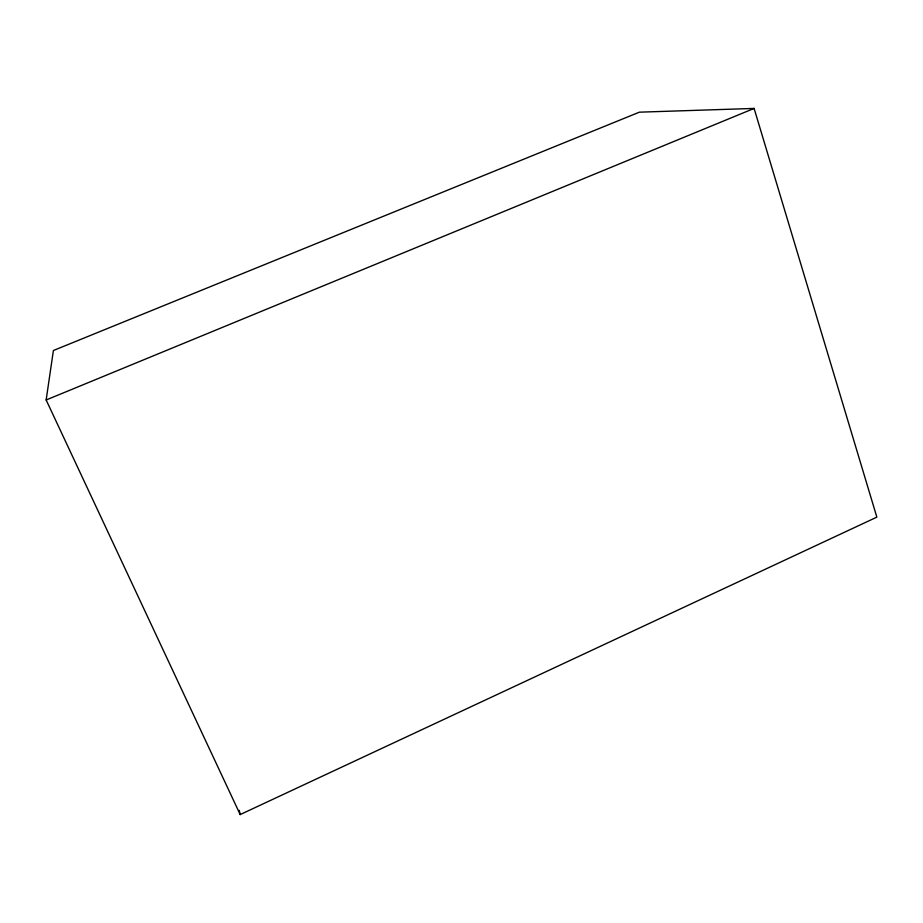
<?xml version="1.0" encoding="UTF-8"?>
<svg xmlns="http://www.w3.org/2000/svg" width="923" height="923" viewBox="0 0 923 923"><rect width="100%" height="100%" fill="white"/><g stroke="black" fill="none" stroke-linecap="round" stroke-linejoin="round"><path stroke-width="1.38" d="M46.15 399.982L53.396 350.509L639.351 112.179L754.103 108.429L876.85 517.134L240.188 814.571L46.15 399.982L754.103 108.429M239.242 810.371L240.188 814.571"/></g></svg>
